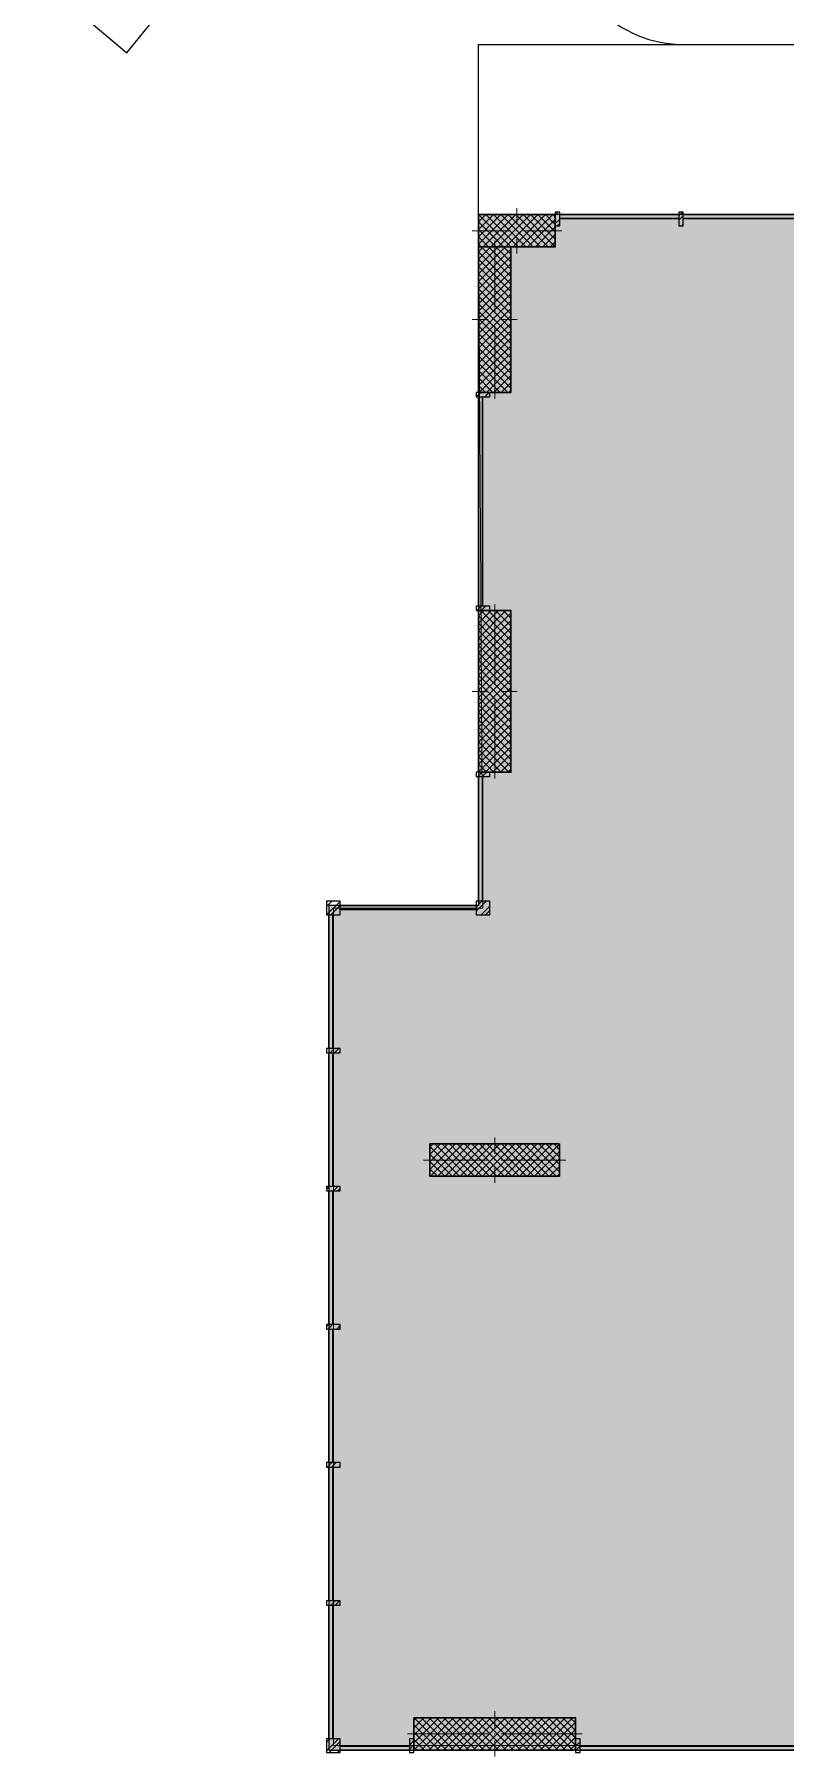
# Model space of a CAD drawing. Header units: millimetres. Extents: x -5491 to 122470, y -101890 to 30952.
# Drawn here: x -5491 to 3784, y -19081 to 2229 of the extents above; entities that cross this region are included whole.
import ezdxf
from ezdxf.enums import TextEntityAlignment as Align

# ---------------------------------------------------------------- set-up
doc = ezdxf.new("R2010")
doc.units = ezdxf.units.MM
doc.header["$MEASUREMENT"] = 0
for name, color, linetype in [('- lokalet e', 7, 'Continuous'), ('A - Alumil', 7, 'Continuous'), ('A - Muret', 7, 'Continuous'), ('A - Pllaka Suteren', 7, 'Continuous'), ('A - Shtyllat', 7, 'Continuous'), ('Site & Landscape - Terrain', 7, 'Continuous')]:
    doc.layers.add(name, color=color, linetype=linetype)
for name, color, linetype, lineweight in [('- lokalet e_Pen_No__132', 255, 'Continuous', 0), ('A - Alumil_Pen_No__102', 254, 'Continuous', 13), ('A - Alumil_Pen_No__42', 8, 'Continuous', 25), ('A - Muret_Pen_No__7', 7, 'Continuous', 35), ('A - Pllaka Suteren_Pen_No__42', 8, 'Continuous', 25), ('A - Shtyllat_Pen_No__1', 7, 'Continuous', 13), ('A - Shtyllat_Pen_No__7', 7, 'Continuous', 35), ('ARCHICAD Zone Stamps_Pen_No__1', 7, 'Continuous', 13), ('Site & Landscape - Terrain_Pen_No__42', 8, 'Continuous', 25)]:
    doc.layers.add(name, color=color, linetype=linetype, lineweight=lineweight)
doc.layers.add('A - Fill Zone_Pen_No__82', color=7, linetype='Continuous', lineweight=20, true_color=0xaaaaaa)
doc.layers.add('A - Sutereni Polyline_Pen_No__4', color=7, linetype='Continuous', lineweight=20, true_color=0x029e21)
doc.styles.add('GENERATED_STYLE_1', font='')
doc.styles.get('GENERATED_STYLE_1').set_extended_font_data('Arial')
pattern_1 = [(45, (0, 0), (-45.96194, 45.96194), []), (135, (0, 0), (45.96194, 45.96194), [])]
pattern_2 = [(45, (0, 0), (-79.5495, 79.5495), []), (45, (-26.52, 26.52), (-79.5495, 79.5495), [])]

# ---------------------------------------------------------------- blocks, each defined once
blk = doc.blocks.new('Banjo_A - P26_3', base_point=(8469, -14651))
at = {"layer": '- lokalet e', "linetype": 'Continuous', "lineweight": 0, "true_color": 0x3f3f3f}
blk.add_hatch(color=250, dxfattribs=at).paths.add_polyline_path([(13322, -18946), (13350, -19001), (13350, -13601), (11600, -13601), (11850, -9401), (13600, -9401), (13600, 0), (0, 0), (55, -8581), (-1795, -8581), (-1795, -18946)])
at = {"layer": 'ARCHICAD Zone Stamps_Pen_No__1', "color": 7, "lineweight": 13, "insert": (8073, -14862), "char_height": 150, "attachment_point": 1, "style": 'GENERATED_STYLE_1'}
blk.add_mtext('\\A1;{\\pql;\\pt0,50;\\fArial|b0|i0|c0|p34;266.822\\fArial|b0|i0|c0|p34;\\A1{\\H.66x;\\S^  ;}\\fArial|b0|i0|c0|p34; m\\fArial|b0|i0|c0|p34;\\A1{\\H.66x;\\S2^  ;}}', dxfattribs=at)
at = {"layer": 'ARCHICAD Zone Stamps_Pen_No__1', "color": 7, "lineweight": 13, "style": 'GENERATED_STYLE_1'}
for tag, p in [('ROOM_NAME', (7820, -14273)), ('DUMMY_849', (8344, -14238)), ('floorCode', (7820, -14567)), ('stFloorCovering', (8084, -14567)), ('measuredAreaCode', (7820, -14862))]:
    blk.add_attdef(tag, text='', height=150, dxfattribs=at).set_placement(p, align=Align.TOP_LEFT)
blk = doc.blocks.new('Slab_1', base_point=(-1850, -19001))
at = {"layer": 'A - Pllaka Suteren_Pen_No__42', "color": 8, "linetype": 'Continuous', "lineweight": 25, "flags": 128}
blk.add_lwpolyline([(-1850, -19001), (52100, -19001), (52100, 0), (0, 0), (0, -8551), (-1850, -8551)], close=True, dxfattribs=at)
blk = doc.blocks.new('Slab_4', base_point=(59074, 6104))
at = {"layer": 'Site & Landscape - Terrain_Pen_No__42', "color": 8, "linetype": 'Continuous', "lineweight": 25, "flags": 128}
blk.add_lwpolyline([(59074, 6104), (52721, 6103, 0.198851), (51661, 5663), (50039, 4042, -0.198912), (48979, 3603), (3164, 3603, -0.198912), (2103, 4042), (478, 5667, 0.197577), (-575, 6106), (-672, 6106, 0.177982), (-3872, 4887), (-5491, 2967), (-4347, 2002), (-3440, 3129, -0.160167), (-1544, 4452, -0.275923), (-52, 4076), (1482, 2542, 0.198912), (2542, 2103), (49600, 2103, 0.198912), (50661, 2542), (52283, 4164, -0.198886), (53344, 4604), (59074, 4604)], format="xyb", close=True, dxfattribs=at)
blk = doc.blocks.new('Morph_1')
at = {"layer": 'Site & Landscape - Terrain_Pen_No__42', "color": 8, "linetype": 'Continuous', "lineweight": 25, "flags": 128}
for points in [[(0, 2103), (49600, 2103), (49661, 2103), (49783, 2113), (49904, 2133), (50023, 2162), (50139, 2201), (50251, 2250), (50359, 2308), (50462, 2374), (50560, 2448), (50661, 2542), (52283, 4164), (52384, 4258), (52481, 4332), (52584, 4399), (52692, 4456), (52805, 4505), (52921, 4544), (53039, 4574), (53160, 4594), (53282, 4604), (53344, 4604), (59074, 4604)], [(1, -5), (0, 2103)], [(73150, 2), (1, -5)]]:
    blk.add_lwpolyline(points, dxfattribs=at)
blk = doc.blocks.new('Wall_227', base_point=(-1850, -19001))
at = {"layer": 'A - Muret', "linetype": 'Continuous', "lineweight": 0, "true_color": 0x000000}
for points in [[(-1800, -8666), (-1850, -8666), (-1850, -10319), (-1800, -10319)], [(-1800, -10374), (-1850, -10374), (-1850, -12027), (-1800, -12027)], [(-1850, -12082), (-1850, -13736), (-1800, -13736), (-1800, -12082)], [(-1850, -13791), (-1850, -15444), (-1800, -15444), (-1800, -13791)], [(-1850, -15499), (-1850, -17152), (-1800, -17152), (-1800, -15499)], [(-1800, -17207), (-1850, -17207), (-1850, -18861), (-1800, -18861)]]:
    blk.add_hatch(color=18, dxfattribs=at).paths.add_polyline_path(points)
at = {"layer": 'A - Muret_Pen_No__7', "color": 7, "linetype": 'Continuous', "lineweight": 35, "flags": 128}
for points in [[(-1850, -8666), (-1850, -10319)], [(-1800, -10319), (-1800, -8666)], [(-1850, -10374), (-1850, -12027)], [(-1800, -12027), (-1800, -10374)], [(-1850, -12082), (-1850, -13736)], [(-1800, -13736), (-1800, -12082)], [(-1850, -13791), (-1850, -15444)], [(-1800, -15444), (-1800, -13791)], [(-1850, -15499), (-1850, -17152)], [(-1800, -17152), (-1800, -15499)], [(-1850, -17207), (-1850, -18861)], [(-1800, -18861), (-1800, -17207)]]:
    blk.add_lwpolyline(points, dxfattribs=at)
blk = doc.blocks.new('Wall_228', base_point=(0, -4900))
at = {"layer": 'A - Muret', "linetype": 'Continuous', "lineweight": 0, "true_color": 0x000000}
blk.add_hatch(color=18, dxfattribs=at).paths.add_polyline_path([(0, -4845), (50, -4845), (50, -2255), (0, -2255)])
at = {"layer": 'A - Muret_Pen_No__7', "color": 7, "linetype": 'Continuous', "lineweight": 35, "flags": 128}
for points in [[(0, -2255), (0, -4845)], [(50, -4845), (50, -2255)]]:
    blk.add_lwpolyline(points, dxfattribs=at)
blk = doc.blocks.new('Wall_229', base_point=(-1850, -8551))
at = {"layer": 'A - Muret', "linetype": 'Continuous', "lineweight": 0, "true_color": 0x000000}
blk.add_hatch(color=18, dxfattribs=at).paths.add_polyline_path([(-1710, -8551), (-1710, -8601), (-30, -8601), (-30, -8551)])
at = {"layer": 'A - Muret_Pen_No__7', "color": 7, "linetype": 'Continuous', "lineweight": 35, "flags": 128}
for points in [[(-30, -8551), (-1710, -8551)], [(-1710, -8601), (-30, -8601)]]:
    blk.add_lwpolyline(points, dxfattribs=at)
blk = doc.blocks.new('Wall_230', base_point=(950, 0))
at = {"layer": 'A - Muret', "linetype": 'Continuous', "lineweight": 0, "true_color": 0x000000}
for points in [[(1005, 0), (1005, -50), (2475, -50), (2475, 0)], [(2530, 0), (2530, -50), (3995, -50), (3995, 0)]]:
    blk.add_hatch(color=18, dxfattribs=at).paths.add_polyline_path(points)
at = {"layer": 'A - Muret_Pen_No__7', "color": 7, "linetype": 'Continuous', "lineweight": 35, "flags": 128}
for points in [[(2475, 0), (1005, 0)], [(1005, -50), (2475, -50)], [(3995, 0), (2530, 0)], [(2530, -50), (3995, -50)]]:
    blk.add_lwpolyline(points, dxfattribs=at)
blk = doc.blocks.new('Wall_233', base_point=(0, -8601))
at = {"layer": 'A - Muret', "linetype": 'Continuous', "lineweight": 0, "true_color": 0x000000}
blk.add_hatch(color=18, dxfattribs=at).paths.add_polyline_path([(50, -6955), (0, -6955), (0, -8496), (50, -8496)])
at = {"layer": 'A - Muret_Pen_No__7', "color": 7, "linetype": 'Continuous', "lineweight": 35, "flags": 128}
for points in [[(0, -6955), (0, -8496)], [(50, -8496), (50, -6955)]]:
    blk.add_lwpolyline(points, dxfattribs=at)
blk = doc.blocks.new('Wall_234', base_point=(-1850, -19001))
at = {"layer": 'A - Muret', "linetype": 'Continuous', "lineweight": 0, "true_color": 0x000000}
blk.add_hatch(color=18, dxfattribs=at).paths.add_polyline_path([(-1710, -18951), (-1710, -19001), (-855, -19001), (-855, -18951)])
at = {"layer": 'A - Muret_Pen_No__7', "color": 7, "linetype": 'Continuous', "lineweight": 35, "flags": 128}
for points in [[(-855, -18951), (-1710, -18951)], [(-1710, -19001), (-855, -19001)]]:
    blk.add_lwpolyline(points, dxfattribs=at)
blk = doc.blocks.new('Wall_235', base_point=(1200, -19001))
at = {"layer": 'A - Muret', "linetype": 'Continuous', "lineweight": 0, "true_color": 0x000000}
blk.add_hatch(color=18, dxfattribs=at).paths.add_polyline_path([(1255, -18951), (1255, -19001), (3995, -19001), (3995, -18951)])
at = {"layer": 'A - Muret_Pen_No__7', "color": 7, "linetype": 'Continuous', "lineweight": 35, "flags": 128}
for points in [[(3995, -18951), (1255, -18951)], [(1255, -19001), (3995, -19001)]]:
    blk.add_lwpolyline(points, dxfattribs=at)
blk = doc.blocks.new('Column_47', base_point=(200, -1300))
at = {"layer": 'A - Shtyllat', "linetype": 'Continuous', "lineweight": 0, "true_color": 0x000000}
h = blk.add_hatch(dxfattribs=at)
h.set_pattern_fill('Concrete_Block', color=18, style=0, pattern_type=2)
h.set_pattern_definition(pattern_1)
h.paths.add_polyline_path([(0, -2200), (400, -2200), (400, -400), (0, -400)])
at = {"layer": 'A - Shtyllat_Pen_No__1', "color": 7, "linetype": 'Continuous', "lineweight": 13}
for p, q in [((200, -1220), (200, -320)), ((120, -1300), (-80, -1300)), ((200, -1380), (200, -2280)), ((280, -1300), (480, -1300))]:
    blk.add_line(p, q, dxfattribs=at)
blk.add_point((200, -1300), dxfattribs=at)
at = {"layer": 'A - Shtyllat_Pen_No__7', "color": 7, "linetype": 'Continuous', "lineweight": 35, "flags": 128}
blk.add_lwpolyline([(0, -2200), (400, -2200), (400, -400), (0, -400)], close=True, dxfattribs=at)
blk = doc.blocks.new('Column_48', base_point=(475, -200))
at = {"layer": 'A - Shtyllat', "linetype": 'Continuous', "lineweight": 0, "true_color": 0x000000}
h = blk.add_hatch(dxfattribs=at)
h.set_pattern_fill('Concrete_Block', color=18, style=0, pattern_type=2)
h.set_pattern_definition(pattern_1)
h.paths.add_polyline_path([(0, 0), (0, -400), (950, -400), (950, 0)])
at = {"layer": 'A - Shtyllat_Pen_No__1', "color": 7, "linetype": 'Continuous', "lineweight": 13}
for p, q in [((475, -120), (475, 80)), ((395, -200), (-80, -200)), ((555, -200), (1030, -200)), ((475, -280), (475, -480))]:
    blk.add_line(p, q, dxfattribs=at)
blk.add_point((475, -200), dxfattribs=at)
at = {"layer": 'A - Shtyllat_Pen_No__7', "color": 7, "linetype": 'Continuous', "lineweight": 35, "flags": 128}
blk.add_lwpolyline([(0, 0), (0, -400), (950, -400), (950, 0)], close=True, dxfattribs=at)
blk = doc.blocks.new('Column_51', base_point=(200, -11701))
at = {"layer": 'A - Shtyllat', "linetype": 'Continuous', "lineweight": 0, "true_color": 0x000000}
h = blk.add_hatch(dxfattribs=at)
h.set_pattern_fill('Concrete_Block', color=18, style=0, pattern_type=2)
h.set_pattern_definition(pattern_1)
h.paths.add_polyline_path([(-600, -11501), (-600, -11901), (1000, -11901), (1000, -11501)])
at = {"layer": 'A - Shtyllat_Pen_No__1', "color": 7, "linetype": 'Continuous', "lineweight": 13}
for p, q in [((200, -11621), (200, -11421)), ((120, -11701), (-680, -11701)), ((280, -11701), (1080, -11701)), ((200, -11781), (200, -11981))]:
    blk.add_line(p, q, dxfattribs=at)
blk.add_point((200, -11701), dxfattribs=at)
at = {"layer": 'A - Shtyllat_Pen_No__7', "color": 7, "linetype": 'Continuous', "lineweight": 35, "flags": 128}
blk.add_lwpolyline([(-600, -11501), (-600, -11901), (1000, -11901), (1000, -11501)], close=True, dxfattribs=at)
blk = doc.blocks.new('Column_52', base_point=(200, -5900))
at = {"layer": 'A - Shtyllat', "linetype": 'Continuous', "lineweight": 0, "true_color": 0x000000}
h = blk.add_hatch(dxfattribs=at)
h.set_pattern_fill('Concrete_Block', color=18, style=0, pattern_type=2)
h.set_pattern_definition(pattern_1)
h.paths.add_polyline_path([(0, -6900), (400, -6900), (400, -4900), (0, -4900)])
at = {"layer": 'A - Shtyllat_Pen_No__1', "color": 7, "linetype": 'Continuous', "lineweight": 13}
for p, q in [((200, -5820), (200, -4820)), ((120, -5900), (-80, -5900)), ((280, -5900), (480, -5900)), ((200, -5980), (200, -6980))]:
    blk.add_line(p, q, dxfattribs=at)
blk.add_point((200, -5900), dxfattribs=at)
at = {"layer": 'A - Shtyllat_Pen_No__7', "color": 7, "linetype": 'Continuous', "lineweight": 35, "flags": 128}
blk.add_lwpolyline([(0, -6900), (400, -6900), (400, -4900), (0, -4900)], close=True, dxfattribs=at)
blk = doc.blocks.new('Column_53', base_point=(200, -18801))
at = {"layer": 'A - Shtyllat', "linetype": 'Continuous', "lineweight": 0, "true_color": 0x000000}
h = blk.add_hatch(dxfattribs=at)
h.set_pattern_fill('Concrete_Block', color=18, style=0, pattern_type=2)
h.set_pattern_definition(pattern_1)
h.paths.add_polyline_path([(-800, -18601), (-800, -19001), (1200, -19001), (1200, -18601)])
at = {"layer": 'A - Shtyllat_Pen_No__1', "color": 7, "linetype": 'Continuous', "lineweight": 13}
for p, q in [((200, -18721), (200, -18521)), ((120, -18801), (-880, -18801)), ((200, -18881), (200, -19081)), ((280, -18801), (1280, -18801))]:
    blk.add_line(p, q, dxfattribs=at)
blk.add_point((200, -18801), dxfattribs=at)
at = {"layer": 'A - Shtyllat_Pen_No__7', "color": 7, "linetype": 'Continuous', "lineweight": 35, "flags": 128}
blk.add_lwpolyline([(-800, -18601), (-800, -19001), (1200, -19001), (1200, -18601)], close=True, dxfattribs=at)
blk = doc.blocks.new('Column_98', base_point=(978, -55))
at = {"layer": 'A - Alumil_Pen_No__102', "linetype": 'Continuous', "lineweight": 13}
h = blk.add_hatch(dxfattribs=at)
h.set_pattern_fill('Steel', color=254, style=0, pattern_type=2)
h.set_pattern_definition(pattern_2)
h.paths.add_polyline_path([(950, -140), (1005, -140), (1005, 30), (950, 30)])
at = {"layer": 'A - Alumil_Pen_No__42', "color": 8, "linetype": 'Continuous', "lineweight": 25, "flags": 128}
blk.add_lwpolyline([(950, -140), (1005, -140), (1005, 30), (950, 30)], close=True, dxfattribs=at)
blk = doc.blocks.new('Column_102', base_point=(2502, -55))
at = {"layer": 'A - Alumil_Pen_No__102', "linetype": 'Continuous', "lineweight": 13}
h = blk.add_hatch(dxfattribs=at)
h.set_pattern_fill('Steel', color=254, style=0, pattern_type=2)
h.set_pattern_definition(pattern_2)
h.paths.add_polyline_path([(2475, -140), (2530, -140), (2530, 30), (2475, 30)])
at = {"layer": 'A - Alumil_Pen_No__42', "color": 8, "linetype": 'Continuous', "lineweight": 25, "flags": 128}
blk.add_lwpolyline([(2475, -140), (2530, -140), (2530, 30), (2475, 30)], close=True, dxfattribs=at)
blk = doc.blocks.new('Column_115', base_point=(55, -2227))
at = {"layer": 'A - Alumil_Pen_No__102', "linetype": 'Continuous', "lineweight": 13}
h = blk.add_hatch(dxfattribs=at)
h.set_pattern_fill('Steel', color=254, style=0, pattern_type=2)
h.set_pattern_definition(pattern_2)
h.paths.add_polyline_path([(140, -2255), (140, -2200), (-30, -2200), (-30, -2255)])
at = {"layer": 'A - Alumil_Pen_No__42', "color": 8, "linetype": 'Continuous', "lineweight": 25, "flags": 128}
blk.add_lwpolyline([(140, -2255), (140, -2200), (-30, -2200), (-30, -2255)], close=True, dxfattribs=at)
blk = doc.blocks.new('Column_116', base_point=(55, -4872))
at = {"layer": 'A - Alumil_Pen_No__102', "linetype": 'Continuous', "lineweight": 13}
h = blk.add_hatch(dxfattribs=at)
h.set_pattern_fill('Steel', color=254, style=0, pattern_type=2)
h.set_pattern_definition(pattern_2)
h.paths.add_polyline_path([(140, -4900), (140, -4845), (-30, -4845), (-30, -4900)])
at = {"layer": 'A - Alumil_Pen_No__42', "color": 8, "linetype": 'Continuous', "lineweight": 25, "flags": 128}
blk.add_lwpolyline([(140, -4900), (140, -4845), (-30, -4845), (-30, -4900)], close=True, dxfattribs=at)
blk = doc.blocks.new('Column_117', base_point=(55, -6927))
at = {"layer": 'A - Alumil_Pen_No__102', "linetype": 'Continuous', "lineweight": 13}
h = blk.add_hatch(dxfattribs=at)
h.set_pattern_fill('Steel', color=254, style=0, pattern_type=2)
h.set_pattern_definition(pattern_2)
h.paths.add_polyline_path([(140, -6955), (140, -6900), (-30, -6900), (-30, -6955)])
at = {"layer": 'A - Alumil_Pen_No__42', "color": 8, "linetype": 'Continuous', "lineweight": 25, "flags": 128}
blk.add_lwpolyline([(140, -6955), (140, -6900), (-30, -6900), (-30, -6955)], close=True, dxfattribs=at)
blk = doc.blocks.new('Column_118', base_point=(-1795, -8581))
at = {"layer": 'A - Alumil_Pen_No__102', "linetype": 'Continuous', "lineweight": 13}
h = blk.add_hatch(dxfattribs=at)
h.set_pattern_fill('Steel', color=254, style=0, pattern_type=2)
h.set_pattern_definition(pattern_2)
h.paths.add_polyline_path([(-1710, -8666), (-1710, -8496), (-1880, -8496), (-1880, -8666)])
at = {"layer": 'A - Alumil_Pen_No__42', "color": 8, "linetype": 'Continuous', "lineweight": 25, "flags": 128}
blk.add_lwpolyline([(-1710, -8666), (-1710, -8496), (-1880, -8496), (-1880, -8666)], close=True, dxfattribs=at)
blk = doc.blocks.new('Column_119', base_point=(55, -8581))
at = {"layer": 'A - Alumil_Pen_No__102', "linetype": 'Continuous', "lineweight": 13}
h = blk.add_hatch(dxfattribs=at)
h.set_pattern_fill('Steel', color=254, style=0, pattern_type=2)
h.set_pattern_definition(pattern_2)
h.paths.add_polyline_path([(140, -8666), (140, -8496), (-30, -8496), (-30, -8666)])
at = {"layer": 'A - Alumil_Pen_No__42', "color": 8, "linetype": 'Continuous', "lineweight": 25, "flags": 128}
blk.add_lwpolyline([(140, -8666), (140, -8496), (-30, -8496), (-30, -8666)], close=True, dxfattribs=at)
blk = doc.blocks.new('Column_120', base_point=(-1795, -18946))
at = {"layer": 'A - Alumil_Pen_No__102', "linetype": 'Continuous', "lineweight": 13}
h = blk.add_hatch(dxfattribs=at)
h.set_pattern_fill('Steel', color=254, style=0, pattern_type=2)
h.set_pattern_definition(pattern_2)
h.paths.add_polyline_path([(-1710, -19031), (-1710, -18861), (-1880, -18861), (-1880, -19031)])
at = {"layer": 'A - Alumil_Pen_No__42', "color": 8, "linetype": 'Continuous', "lineweight": 25, "flags": 128}
blk.add_lwpolyline([(-1710, -19031), (-1710, -18861), (-1880, -18861), (-1880, -19031)], close=True, dxfattribs=at)
blk = doc.blocks.new('Column_121', base_point=(-1795, -17180))
at = {"layer": 'A - Alumil_Pen_No__102', "linetype": 'Continuous', "lineweight": 13}
h = blk.add_hatch(dxfattribs=at)
h.set_pattern_fill('Steel', color=254, style=0, pattern_type=2)
h.set_pattern_definition(pattern_2)
h.paths.add_polyline_path([(-1710, -17207), (-1710, -17152), (-1880, -17152), (-1880, -17207)])
at = {"layer": 'A - Alumil_Pen_No__42', "color": 8, "linetype": 'Continuous', "lineweight": 25, "flags": 128}
blk.add_lwpolyline([(-1710, -17207), (-1710, -17152), (-1880, -17152), (-1880, -17207)], close=True, dxfattribs=at)
blk = doc.blocks.new('Column_122', base_point=(-1795, -15472))
at = {"layer": 'A - Alumil_Pen_No__102', "linetype": 'Continuous', "lineweight": 13}
h = blk.add_hatch(dxfattribs=at)
h.set_pattern_fill('Steel', color=254, style=0, pattern_type=2)
h.set_pattern_definition(pattern_2)
h.paths.add_polyline_path([(-1710, -15499), (-1710, -15444), (-1880, -15444), (-1880, -15499)])
at = {"layer": 'A - Alumil_Pen_No__42', "color": 8, "linetype": 'Continuous', "lineweight": 25, "flags": 128}
blk.add_lwpolyline([(-1710, -15499), (-1710, -15444), (-1880, -15444), (-1880, -15499)], close=True, dxfattribs=at)
blk = doc.blocks.new('Column_123', base_point=(-1795, -13763))
at = {"layer": 'A - Alumil_Pen_No__102', "linetype": 'Continuous', "lineweight": 13}
h = blk.add_hatch(dxfattribs=at)
h.set_pattern_fill('Steel', color=254, style=0, pattern_type=2)
h.set_pattern_definition(pattern_2)
h.paths.add_polyline_path([(-1710, -13791), (-1710, -13736), (-1880, -13736), (-1880, -13791)])
at = {"layer": 'A - Alumil_Pen_No__42', "color": 8, "linetype": 'Continuous', "lineweight": 25, "flags": 128}
blk.add_lwpolyline([(-1710, -13791), (-1710, -13736), (-1880, -13736), (-1880, -13791)], close=True, dxfattribs=at)
blk = doc.blocks.new('Column_124', base_point=(-1795, -12055))
at = {"layer": 'A - Alumil_Pen_No__102', "linetype": 'Continuous', "lineweight": 13}
h = blk.add_hatch(dxfattribs=at)
h.set_pattern_fill('Steel', color=254, style=0, pattern_type=2)
h.set_pattern_definition(pattern_2)
h.paths.add_polyline_path([(-1710, -12082), (-1710, -12027), (-1880, -12027), (-1880, -12082)])
at = {"layer": 'A - Alumil_Pen_No__42', "color": 8, "linetype": 'Continuous', "lineweight": 25, "flags": 128}
blk.add_lwpolyline([(-1710, -12082), (-1710, -12027), (-1880, -12027), (-1880, -12082)], close=True, dxfattribs=at)
blk = doc.blocks.new('Column_125', base_point=(-1795, -10347))
at = {"layer": 'A - Alumil_Pen_No__102', "linetype": 'Continuous', "lineweight": 13}
h = blk.add_hatch(dxfattribs=at)
h.set_pattern_fill('Steel', color=254, style=0, pattern_type=2)
h.set_pattern_definition(pattern_2)
h.paths.add_polyline_path([(-1710, -10374), (-1710, -10319), (-1880, -10319), (-1880, -10374)])
at = {"layer": 'A - Alumil_Pen_No__42', "color": 8, "linetype": 'Continuous', "lineweight": 25, "flags": 128}
blk.add_lwpolyline([(-1710, -10374), (-1710, -10319), (-1880, -10319), (-1880, -10374)], close=True, dxfattribs=at)
blk = doc.blocks.new('Column_126', base_point=(-828, -18946))
at = {"layer": 'A - Alumil_Pen_No__102', "linetype": 'Continuous', "lineweight": 13}
h = blk.add_hatch(dxfattribs=at)
h.set_pattern_fill('Steel', color=254, style=0, pattern_type=2)
h.set_pattern_definition(pattern_2)
h.paths.add_polyline_path([(-800, -18861), (-855, -18861), (-855, -19031), (-800, -19031)])
at = {"layer": 'A - Alumil_Pen_No__42', "color": 8, "linetype": 'Continuous', "lineweight": 25, "flags": 128}
blk.add_lwpolyline([(-800, -18861), (-855, -18861), (-855, -19031), (-800, -19031)], close=True, dxfattribs=at)
blk = doc.blocks.new('Column_127', base_point=(1227, -18946))
at = {"layer": 'A - Alumil_Pen_No__102', "linetype": 'Continuous', "lineweight": 13}
h = blk.add_hatch(dxfattribs=at)
h.set_pattern_fill('Steel', color=254, style=0, pattern_type=2)
h.set_pattern_definition(pattern_2)
h.paths.add_polyline_path([(1255, -18861), (1200, -18861), (1200, -19031), (1255, -19031)])
at = {"layer": 'A - Alumil_Pen_No__42', "color": 8, "linetype": 'Continuous', "lineweight": 25, "flags": 128}
blk.add_lwpolyline([(1255, -18861), (1200, -18861), (1200, -19031), (1255, -19031)], close=True, dxfattribs=at)

msp = doc.modelspace()

# ---------------------------------------------------------------- hatches: boundary and pattern name
at = {"layer": 'A - Fill Zone_Pen_No__82', "linetype": 'Continuous', "lineweight": 0, "true_color": 0x111111}
msp.add_hatch(color=250, dxfattribs=at).paths.add_polyline_path([(-1850, -19000.8), (-1850, -8550.8), (0, -8550.8), (0, 0), (13600, 0), (13600, -9400.8), (11850, -9400.8), (11850, -11400.8), (11725, -11400.8), (11725, -13725.8), (13475, -13725.8), (13475, -19000.8)])

# ---------------------------------------------------------------- linework, layer by layer
at = {"layer": '- lokalet e_Pen_No__132', "color": 255, "linetype": 'Continuous', "lineweight": 0, "flags": 128}
msp.add_lwpolyline([(13322.5, -18945.8), (13350, -19000.8), (13350, -13600.8), (11600, -13600.8), (11850, -9400.8), (13600, -9400.8), (13600, 0), (0, 0), (55, -8580.8), (-1795, -8580.8), (-1795, -18945.8)], close=True, dxfattribs=at)
at = {"layer": 'A - Sutereni Polyline_Pen_No__4', "color": 104, "linetype": 'Continuous', "lineweight": 20, "true_color": 0x029e21}
msp.add_lwpolyline([(27400, -19000.8), (-1850, -19000.8), (-1849.9, -8550.8), (0, -8550.8), (0, 0), (27400, 0)], close=True, dxfattribs=at)

# ---------------------------------------------------------------- block references
at = {"layer": '- lokalet e', "color": 254, "linetype": 'Continuous', "lineweight": 13}
msp.add_blockref('Banjo_A - P26_3', (8468.8, -14650.8), dxfattribs=at).add_auto_attribs({'ROOM_NAME': 'Banjo', 'floorCode': 'D: ', 'stFloorCovering': 'Pllaka', 'measuredAreaCode': 'S: '})
at = {"layer": 'A - Alumil', "color": 8, "lineweight": 25}
for name, p in [('Column_98', (977.5, -55)), ('Column_102', (2502.5, -55)), ('Column_115', (55, -2227.5)), ('Column_116', (55, -4872.5)), ('Column_117', (55, -6927.5)), ('Column_118', (-1795, -8580.8)), ('Column_119', (55, -8580.8)), ('Column_125', (-1795, -10346.7)), ('Column_124', (-1795, -12055)), ('Column_123', (-1795, -13763.3)), ('Column_122', (-1795, -15471.7)), ('Column_121', (-1795, -17180)), ('Column_120', (-1795, -18945.8)), ('Column_126', (-827.5, -18945.8)), ('Column_127', (1227.5, -18945.8))]:
    msp.add_blockref(name, p, dxfattribs=at)
at = {"layer": 'A - Muret', "color": 7, "lineweight": 35}
for name, p in [('Wall_230', (950, 0)), ('Wall_228', (0, -4900)), ('Wall_233', (0, -8600.8)), ('Wall_227', (-1850, -19000.8)), ('Wall_229', (-1850, -8550.8)), ('Wall_234', (-1850, -19000.8)), ('Wall_235', (1200, -19000.8))]:
    msp.add_blockref(name, p, dxfattribs=at)
at = {"layer": 'A - Pllaka Suteren', "color": 8, "linetype": 'Continuous', "lineweight": 25}
msp.add_blockref('Slab_1', (-1850, -19000.8), dxfattribs=at)
at = {"layer": 'A - Shtyllat', "color": 7, "lineweight": 35}
for name, p in [('Column_48', (475, -200)), ('Column_47', (200, -1300)), ('Column_52', (200, -5900)), ('Column_51', (200, -11700.8)), ('Column_53', (200, -18800.8))]:
    msp.add_blockref(name, p, dxfattribs=at)
at = {"layer": 'Site & Landscape - Terrain', "color": 8, "linetype": 'Continuous', "lineweight": 25}
msp.add_blockref('Slab_4', (59074.3, 6104.3), dxfattribs=at)
at = {"layer": 'Site & Landscape - Terrain', "linetype": 'Continuous', "lineweight": 0}
msp.add_blockref('Morph_1', (0, 0), dxfattribs=at)

doc.saveas('drawing.dxf')
